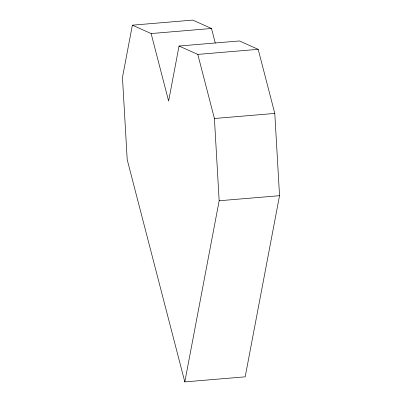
<?xml version="1.0" encoding="UTF-8"?>
<svg xmlns="http://www.w3.org/2000/svg" width="402" height="402" viewBox="0 0 402 402"><rect width="100%" height="100%" fill="white"/><g stroke="black" fill="none" stroke-linecap="round" stroke-linejoin="round"><path stroke-width="0.6" d="M132.369 25.175L122.464 77.42L127.208 159.684L184.809 381.9L245.19 376.825L279.536 195.684L274.792 113.419L258.179 49.33L239.426 40.954L179.046 46.029L168.619 101.038L151.122 33.552L132.369 25.175L192.749 20.1L211.502 28.477L215.286 43.069M184.809 381.9L219.16 200.759L214.417 118.5L197.799 54.406L179.046 46.029M151.122 33.552L211.502 28.477M197.799 54.406L258.179 49.33M214.417 118.5L274.792 113.419M219.16 200.759L279.536 195.684"/></g></svg>
